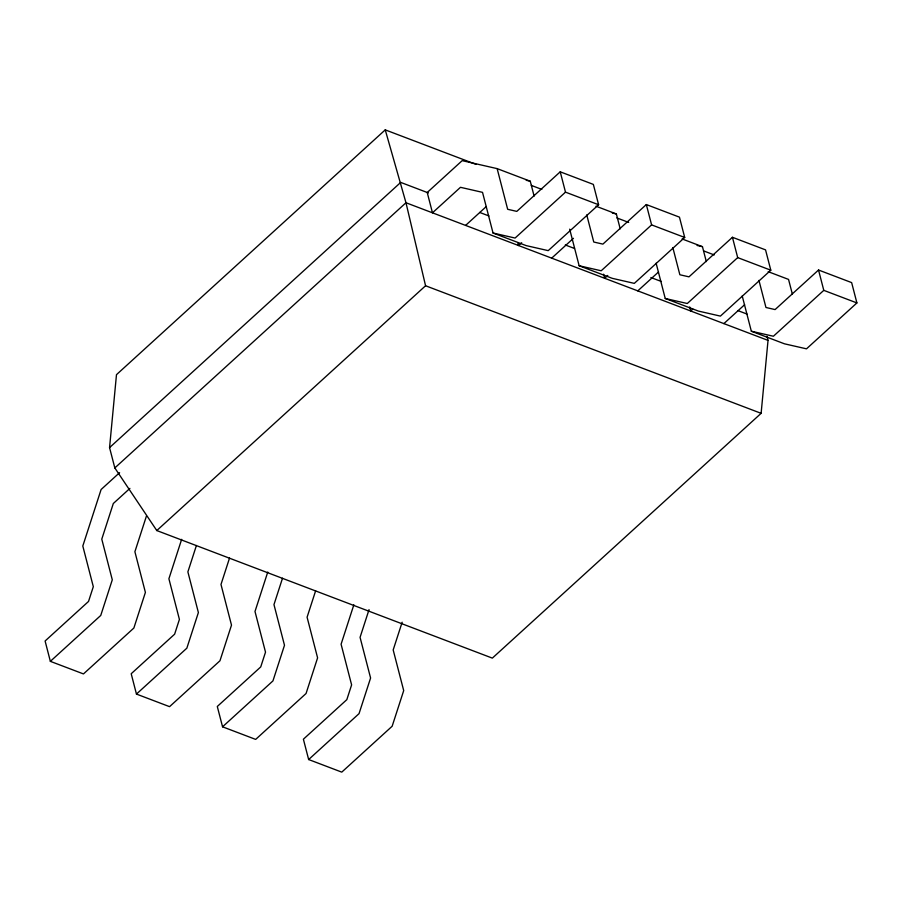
<?xml version="1.0" encoding="UTF-8"?>
<svg xmlns="http://www.w3.org/2000/svg" width="902" height="902" viewBox="0 0 902 902"><rect width="100%" height="100%" fill="white"/><g stroke="black" fill="none" stroke-linecap="round" stroke-linejoin="round"><path stroke-width="1.35" d="M766.982 336.322L768.03 340.392L761.119 413.33L492.345 658.122L156.79 530.556L114.825 467.935L109.559 447.606L116.482 374.668L385.244 129.865L476.042 164.389M146.428 516.102L134.894 551.731L145.402 592.4L133.868 628.029L83.469 673.929L50.354 661.346L45.1 641.006L88.531 601.442L93.312 586.683L82.804 546.026L101.103 489.515L119.605 472.659M181.663 539.328L168.9 578.757L179.408 619.426L174.627 634.185L131.196 673.738L136.45 694.078L169.565 706.661L219.964 660.771L231.498 625.131L220.99 584.462L229.536 558.067M196.422 545.485L187.875 571.879L198.384 612.548L186.849 648.177L136.45 694.078M267.759 572.06L254.995 611.488L265.515 652.157L260.734 666.916L217.292 706.48L222.557 726.809L255.672 739.403L306.06 693.503L317.594 657.862L307.086 617.205L315.632 590.81M282.518 578.216L273.971 604.611L284.491 645.28L272.945 680.909L222.557 726.809M353.855 604.802L341.091 644.22L351.611 684.889L346.83 699.648L303.388 739.212L308.653 759.54L341.768 772.135L392.156 726.234L403.701 690.594L393.182 649.936L402.157 622.222M369.042 609.628L360.067 637.342L370.587 678.011L359.041 713.64L308.653 759.54M109.559 447.606L400.725 182.407L428.371 192.927M114.825 467.935L405.979 202.747L385.244 129.865M129.899 488.399L113.314 503.508L101.779 539.148L112.288 579.806L100.753 615.446L50.354 661.346M465.59 225.41L486.325 206.513M156.79 530.556L425.564 285.754L405.979 202.747L768.03 340.392M560.232 171.82L516.801 211.384L507.668 209.298L497.149 168.629L462.174 160.646L427.221 192.487L432.475 212.816L460.471 187.312L482.525 192.351L493.044 233.02L526.159 245.603L548.213 250.643L598.612 204.743L593.347 184.403L560.232 171.82L565.498 192.149L598.612 204.743M565.498 192.149L515.098 238.049L493.044 233.02M521.683 242.717L518.571 245.547L517.872 242.841M551.686 258.141L573.458 238.308M569.681 229.153L579.14 265.752L612.255 278.335L634.309 283.375L684.708 237.474L679.443 217.145L646.328 204.551L602.897 244.115L593.764 242.029L586.751 214.913M646.328 204.551L651.594 224.88L601.194 270.78L579.14 265.752M607.779 275.448L604.667 278.278L603.618 274.219M637.782 290.872L658.516 271.987M656.126 263.237L665.236 298.483L698.351 311.066L720.405 316.106L770.804 270.205L765.55 249.877L732.435 237.282L688.993 276.846L679.86 274.76L672.847 247.644M732.435 237.282L737.689 257.611L687.29 303.512L665.236 298.483M692.837 309.127L690.763 311.01L689.714 306.951M723.878 323.604L744.612 304.718M742.222 295.969L751.332 331.214L784.447 343.809L806.501 348.837L856.9 302.937L851.646 282.608L818.531 270.014L775.089 309.578L765.956 307.492L758.943 280.387M818.531 270.014L823.785 290.354L773.397 336.243L751.332 331.214M526.227 180.299L530.263 181.212L534.119 196.129M612.323 213.03L616.359 213.954L620.215 228.86M697.077 245.457L702.455 246.686L706.311 261.591M651.594 224.88L684.708 237.474M737.689 257.611L770.804 270.205M823.785 290.354L856.9 302.937M497.149 168.629L530.263 181.212M595.985 206.197L616.359 213.954M682.081 238.94L702.455 246.686M768.177 271.671L788.551 279.417L792.407 294.323M531.312 185.406L541.831 189.409M616.844 217.923L628.683 222.422M703.695 250.936L714.226 254.939M479.717 212.444L488.929 215.95M565.295 244.972L574.506 248.478M650.872 277.512L661.403 281.514M737.757 310.547L746.98 314.054M425.564 285.754L761.119 413.33"/></g></svg>
